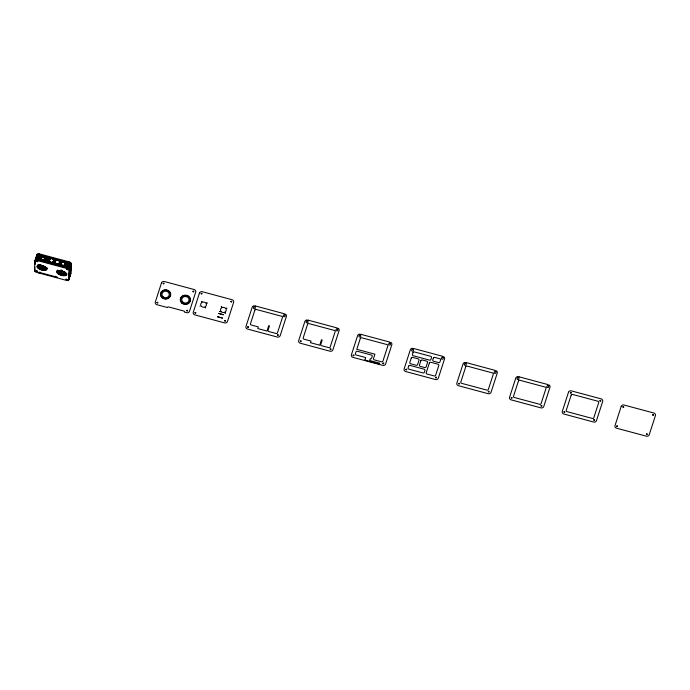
<?xml version="1.0" encoding="UTF-8"?>
<svg xmlns="http://www.w3.org/2000/svg" width="690" height="690" viewBox="0 0 690 690"><rect width="100%" height="100%" fill="white"/><g stroke="black" fill="none" stroke-linecap="round" stroke-linejoin="round"><path stroke-width="1.03" d="M34.5 270.782L34.966 260.932L37.079 254.308A2.312 0.992 17.9 0 1 39.347 253.886L69.112 261.881A2.312 0.992 17.9 0 1 71.277 263.494L70.82 273.344L68.707 279.968A2.312 0.992 17.9 0 1 66.438 280.39L36.674 272.395A2.312 0.992 17.9 0 1 34.5 270.782L34.931 269.454M34.854 267.168L34.716 270.118A2.312 0.992 17.9 0 0 34.862 270.558M34.992 264.21L35.181 260.268A2.312 0.992 17.9 0 1 37.441 259.845L67.215 267.849A2.312 0.992 17.9 0 1 69.38 269.462L68.922 279.312A2.312 0.992 17.9 0 1 68.595 279.735M35.207 263.546L35.388 259.613A2.312 0.992 17.9 0 1 37.079 259.069L38.261 259.354M35.371 263.873L35.604 258.948A2.312 0.992 17.9 0 1 37.295 258.405L37.476 259.061L37.398 258.405M35.725 260.251L35.82 258.284A2.312 0.992 17.9 0 1 37.51 257.741L38.235 258.647L49.646 261.691M35.94 259.595L36.035 257.62A2.312 0.992 17.9 0 1 37.726 257.077L38.209 257.905L41.564 258.793M36.104 259.914L36.251 256.965A2.312 0.992 17.9 0 1 37.941 256.421L38.114 257.077L37.579 257.206M36.863 254.972L36.768 256.939L36.889 254.972A2.312 0.992 17.9 0 1 39.132 254.55L68.922 262.554A2.312 0.992 17.9 0 1 71.096 264.166L70.63 274.016A2.312 0.992 17.9 0 1 70.113 274.499M37.26 259.725L38.571 255.128L36.975 259.733M39.071 256.611L39.097 255.973L50.499 259.043M39.278 255.947L39.313 255.317L38.002 259.923L39.278 255.947L39.701 256.24M39.157 267.073L39.252 265.141M67.146 267.047L67.266 266.426L64.161 265.59M68.69 267.228L67.206 266.211M67.24 267.056L68.336 263.114L67.059 267.082M68.069 267.297L69.078 263.33L67.793 267.297L67.327 267.125M68.707 279.968L69.172 270.126L71.277 263.494M38.89 272.99L39.183 272.188M34.966 260.932A2.312 0.992 17.9 0 1 37.234 260.51L37.657 259.19L68.25 267.366M36.674 255.636A2.312 0.992 17.9 0 1 38.364 255.093L38.942 255.214L39.347 253.886M39.83 272.817L40.046 272.153M54.993 276.888L55.209 276.224M55.899 277.561L56.114 276.897M69.172 270.126A2.312 0.992 17.9 0 0 66.999 268.505L67.422 267.185M38.942 255.214L68.707 263.209L69.112 261.881M66.438 280.39L66.654 279.735M36.898 259.293L37.657 259.19M37.484 270.868L36.535 270.791M39.779 265.322L39.701 265.339A3.657 1.57 17.9 0 0 39.149 265.512M39.045 258.647L38.235 258.647L38.304 259.302M67.232 265.788C70.837 266.202 65.817 264.874 67.698 265.098L65.628 264.537M36.458 256.301A2.312 0.992 17.9 0 1 38.148 255.757L38.01 257.016L41.779 258.138M69.302 264.71L65.015 262.942M68.655 266.694L68.215 266.711A2.312 0.992 17.9 0 1 69.811 268.134L69.345 277.984A2.312 0.992 17.9 0 1 68.664 278.527M67.361 266.383L67.482 265.762L64.377 264.926M38.58 254.438L39.157 254.55M39.028 256.516L38.364 256.024L39.434 256.309M67.784 267.306L68.025 267.349A2.312 0.992 17.9 0 1 69.595 268.798L69.129 278.648A2.312 0.992 17.9 0 1 68.646 279.139M53.613 259.871L55.683 260.432M59.832 261.545L61.902 262.105M41.995 257.474L38.882 256.637L38.424 258.595L38.959 259.13M44.065 258.034L50.284 259.699M53.397 260.535L55.467 261.096M64.8 263.597L67.913 264.434L67.879 265.072L67.525 264.641M44.893 258.974L49.033 260.087M53.182 261.2L55.26 261.76M59.4 262.873L61.479 263.425M44.678 259.63L48.826 260.751M52.966 261.864L55.045 262.416M59.193 263.528L61.263 264.089M52.759 262.519L55.864 263.356M57.943 263.916L62.083 265.029M37.234 260.51L66.999 268.505M40.952 267.548L42.754 268.031M59.84 272.628L63.437 273.594M41.65 269.143L43.427 269.626M41.642 269.402L43.41 269.876M38.933 272.283L57.417 277.251M68.707 263.209L69.285 263.399A2.312 0.992 17.9 0 1 70.88 264.831L70.415 274.672A2.312 0.992 17.9 0 1 70.095 275.103M38.873 256.654L38.226 256.361M68.612 266.883L68.457 266.029A2.312 0.992 17.9 0 1 70.026 267.478L69.561 277.32A2.312 0.992 17.9 0 1 69.371 277.665M67.568 268.789L66.628 268.789M69.345 265.02L69.069 264.063A2.312 0.992 17.9 0 1 70.665 265.486L70.199 275.336A2.312 0.992 17.9 0 1 69.293 275.914M70.63 274.016A2.312 0.992 17.9 0 1 69.949 274.56M70.82 273.344A2.312 0.992 17.9 0 1 70.13 273.887M69.285 277.156A2.312 0.992 17.9 0 0 69.776 276.664L70.242 266.814A2.312 0.992 17.9 0 0 68.638 265.383L68.853 264.727A2.312 0.992 17.9 0 1 70.449 266.15L69.983 276A2.312 0.992 17.9 0 1 69.302 276.543M57.356 259.949A2.605 2.337 2.7 0 1 59.702 263.313A2.605 2.337 2.7 0 1 55.338 263.77A2.605 2.337 2.7 0 1 56.684 260.018M58.952 260.88A2.26 2.027 2.7 0 1 58.633 263.977A2.26 2.027 2.7 0 1 55.286 263.123A2.26 2.027 2.7 0 1 56.77 260.32M57.356 260.259A2.26 2.027 2.7 0 1 58.486 260.553M58.961 260.708A2.26 2.027 2.7 0 1 58.641 263.804A2.26 2.027 2.7 0 1 55.295 262.95A2.26 2.027 2.7 0 1 56.778 260.156M57.365 260.096A2.26 2.027 2.7 0 1 58.495 260.38M57.365 259.785A2.605 2.337 2.7 0 1 59.711 263.149A2.605 2.337 2.7 0 1 55.347 263.597A2.605 2.337 2.7 0 1 56.692 259.854M52.302 258.5A2.605 2.337 2.7 0 1 53.742 262.122A2.605 2.337 2.7 0 1 49.464 262.062A2.605 2.337 2.7 0 1 50.956 258.483M53.578 259.768A2.26 2.027 2.7 0 1 52.897 262.433A2.26 2.027 2.7 0 1 49.87 262.028A2.26 2.027 2.7 0 1 50.025 259.293M52.207 258.802A2.26 2.027 2.7 0 1 52.759 259.009M53.587 259.595A2.26 2.027 2.7 0 1 52.742 262.355A2.26 2.027 2.7 0 1 49.654 261.57A2.26 2.027 2.7 0 1 50.499 258.81M52.216 258.629A2.26 2.027 2.7 0 1 53.233 259.173M64.688 262.416A2.26 2.027 2.7 0 1 64.8 265.158A2.26 2.027 2.7 0 1 61.772 265.478A2.26 2.027 2.7 0 1 61.125 262.787M61.488 262.373A2.26 2.027 2.7 0 1 61.953 262.053M62.505 261.864A2.26 2.027 2.7 0 1 63.678 261.881M64.696 262.252A2.26 2.027 2.7 0 1 63.842 265.581A2.26 2.027 2.7 0 1 60.832 263.451A2.26 2.027 2.7 0 1 64.23 261.924M68.431 279.804A2.312 0.992 17.9 0 1 68.008 279.881M67.223 279.847A2.312 0.992 17.9 0 1 66.939 279.804M35.544 271.161A2.312 0.992 17.9 0 1 35.147 270.86M44.16 266.763A2.889 1.242 17.9 0 1 43.694 268.6A2.889 1.242 17.9 0 1 39.615 266.995A2.889 1.242 17.9 0 1 41.495 265.71M42.935 266.099A2.889 1.242 17.9 0 1 43.599 266.4M45.066 266.858A2.889 1.242 17.9 0 1 42.314 267.746A2.889 1.242 17.9 0 1 39.709 265.417M64.851 272.179A2.889 1.242 17.9 0 1 62.091 273.059A2.889 1.242 17.9 0 1 59.487 270.739M69.242 277.751A2.312 0.992 17.9 0 1 68.655 277.897M47.006 267.832A5.201 2.225 17.9 0 1 45.609 269.704M43.341 269.695A5.201 2.225 17.9 0 1 42.047 269.428M40.762 268.997A5.201 2.225 17.9 0 1 39.563 268.445M37.777 267.116A5.201 2.225 17.9 0 1 37.303 266.426M37.89 264.822A5.201 2.225 17.9 0 1 38.7 264.563M66.93 273.792A5.201 2.225 17.9 0 1 66.206 274.758M65.395 275.017A5.201 2.225 17.9 0 1 63.126 275.008M57.563 272.429A5.201 2.225 17.9 0 1 57.667 270.144M46.592 268.884A4.813 2.061 17.9 0 1 46.109 269.272M43.254 269.505A4.813 2.061 17.9 0 1 42.056 269.255M40.865 268.859A4.813 2.061 17.9 0 1 38.821 267.755M38.105 267.116A4.813 2.061 17.9 0 1 37.665 266.478M38.2 264.995A4.813 2.061 17.9 0 1 41.055 264.762M46.644 267.78A4.813 2.061 17.9 0 1 46.782 268.376M44.695 266.659A3.657 1.57 17.9 0 1 42.996 268.936A3.657 1.57 17.9 0 1 38.787 265.805M43.142 265.822A3.657 1.57 17.9 0 1 43.979 266.211M66.559 273.689A4.813 2.061 17.9 0 1 65.895 274.586M64.161 274.905A4.813 2.061 17.9 0 1 63.04 274.818M57.451 271.8A4.813 2.061 17.9 0 1 57.986 270.308M60.841 270.075A4.813 2.061 17.9 0 1 62.04 270.325M65.317 273.775A3.657 1.57 17.9 0 1 60.522 273.576A3.657 1.57 17.9 0 1 58.935 270.825M64.481 271.972A3.657 1.57 17.9 0 1 65.352 272.938M599.903 400.761C600.852 402.693 601.439 399.2 599.903 400.761M571.277 392.826C570.121 394.646 569.931 391.101 571.277 392.826M156.958 302.556C157.648 304.575 158.691 301.176 156.958 302.556M163.159 283.357C163.849 285.384 164.893 281.986 163.159 283.357M186.731 310.552C187.413 312.57 188.456 309.172 186.731 310.552M192.924 291.353C193.614 293.379 194.658 289.981 192.924 291.353M194.916 312.751C195.598 314.769 196.641 311.371 194.916 312.751M201.118 293.552C201.799 295.579 202.843 292.18 201.118 293.552M199.979 306.222L200.04 306.136M201.489 301.539L201.911 301.659L201.489 301.539M205.206 307.628L205.637 307.749L205.206 307.628M206.724 302.945L207.147 303.065L206.724 302.945M217.436 316.736L222.43 318.073L217.436 316.736M218.506 313.424L223.5 314.769L218.54 313.363M219.756 311.544L220.188 311.656L219.756 311.544M221.274 306.86L221.697 306.972L221.274 306.86M224.992 312.95L225.414 313.062L224.992 312.95M226.501 308.266L226.932 308.378L226.527 308.214M224.681 320.747C225.371 322.773 226.415 319.366 224.681 320.747M230.883 301.556C231.564 303.574 232.608 300.176 230.883 301.556M247.632 326.913C248.322 328.932 249.366 325.533 247.632 326.913M277.406 334.909C278.087 336.936 279.131 333.537 277.406 334.909M300.357 341.076C301.038 343.103 302.082 339.704 300.357 341.076M330.122 349.071C330.803 351.098 331.847 347.7 330.122 349.071M353.073 355.238C353.763 357.265 354.807 353.866 353.073 355.238M364.863 360.12L379.448 364.079L379.733 363.216L369.659 360.508L370.22 358.765A1.156 1.035 2.7 0 0 371.651 358.076L372.212 356.333A1.156 1.035 2.7 0 0 371.418 355.048L357.368 351.27A1.156 1.035 2.7 0 0 355.937 351.969L355.376 353.703A1.156 1.035 2.7 0 0 356.169 354.996L365.691 357.549L364.863 360.12M382.838 363.242C383.528 365.26 384.572 361.862 382.838 363.242M405.789 369.409C406.479 371.427 407.523 368.029 405.789 369.409M435.562 377.404C436.244 379.422 437.288 376.024 435.562 377.404M458.514 383.571C459.195 385.589 460.239 382.191 458.514 383.571M488.279 391.566C488.969 393.585 490.012 390.186 488.279 391.566M511.23 397.733C511.92 399.752 512.963 396.353 511.23 397.733M540.995 405.729C541.684 407.747 542.728 404.349 540.995 405.729M563.954 411.896C564.636 413.914 565.679 410.516 563.954 411.896M593.719 419.891C594.4 421.918 595.444 418.511 593.719 419.891M616.67 426.058C617.352 428.076 618.395 424.678 616.67 426.058M622.872 406.867C623.553 408.885 624.597 405.487 622.872 406.867M646.435 434.053C647.125 436.08 648.169 432.682 646.435 434.053M652.636 414.863C653.327 416.881 654.361 413.483 652.636 414.863M255.404 305.981L255.007 307.214A0.966 0.863 2.7 0 1 254.955 308.577A0.966 0.863 2.7 0 1 253.497 308.18A0.966 0.863 2.7 0 1 254.256 307.015L254.36 305.799A2.312 2.07 2.7 0 0 252.169 307.274L245.968 326.465A2.312 2.07 2.7 0 0 247.546 329.052L277.311 337.048A2.312 2.07 2.7 0 0 280.174 335.659L286.376 316.46A2.312 2.07 2.7 0 0 285.419 314.14L284.772 315.209A0.966 0.863 2.7 0 1 284.72 316.572A0.966 0.863 2.7 0 1 283.262 316.175A0.966 0.863 2.7 0 1 284.03 315.011L284.427 313.778L255.404 305.981M308.12 320.143L307.723 321.376A0.966 0.863 2.7 0 1 307.671 322.739A0.966 0.863 2.7 0 1 306.213 322.342A0.966 0.863 2.7 0 1 306.981 321.178L307.076 319.962A2.312 2.07 2.7 0 0 304.885 321.437L298.692 340.627A2.312 2.07 2.7 0 0 300.271 343.215L330.036 351.21A2.312 2.07 2.7 0 0 332.89 349.821L339.092 330.622A2.312 2.07 2.7 0 0 338.135 328.302L337.496 329.372A0.966 0.863 2.7 0 1 337.445 330.734A0.966 0.863 2.7 0 1 335.978 330.346A0.966 0.863 2.7 0 1 336.746 329.173L337.143 327.948L308.12 320.143M360.836 334.305L360.447 335.538A0.966 0.863 2.7 0 1 360.396 336.901A0.966 0.863 2.7 0 1 358.938 336.504A0.966 0.863 2.7 0 1 359.697 335.34L359.792 334.124A2.312 2.07 2.7 0 0 357.61 335.599L351.408 354.798A2.312 2.07 2.7 0 0 352.987 357.377L382.752 365.372A2.312 2.07 2.7 0 0 385.615 363.984L391.817 344.793A2.312 2.07 2.7 0 0 390.851 342.464L390.212 343.534A0.966 0.863 2.7 0 1 390.161 344.897A0.966 0.863 2.7 0 1 388.703 344.508A0.966 0.863 2.7 0 1 389.471 343.335L389.867 342.111L360.836 334.305M413.56 348.476L413.163 349.701A0.966 0.863 2.7 0 1 413.112 351.063A0.966 0.863 2.7 0 1 411.654 350.675A0.966 0.863 2.7 0 1 412.422 349.502L412.517 348.286A2.312 2.07 2.7 0 0 410.326 349.761L404.124 368.96A2.312 2.07 2.7 0 0 405.703 371.539L435.476 379.535A2.312 2.07 2.7 0 0 438.331 378.146L444.533 358.955A2.312 2.07 2.7 0 0 443.575 356.627L442.928 357.696A0.966 0.863 2.7 0 1 442.877 359.059A0.966 0.863 2.7 0 1 441.419 358.671A0.966 0.863 2.7 0 1 442.186 357.498L442.583 356.273L413.56 348.476M466.276 362.638L465.879 363.863A0.966 0.863 2.7 0 1 465.828 365.226A0.966 0.863 2.7 0 1 464.37 364.838A0.966 0.863 2.7 0 1 465.138 363.665L465.233 362.448A2.312 2.07 2.7 0 0 463.05 363.923L456.849 383.123A2.312 2.07 2.7 0 0 458.427 385.701L488.192 393.697A2.312 2.07 2.7 0 0 491.056 392.308L497.249 373.118A2.312 2.07 2.7 0 0 496.291 370.797L495.653 371.867A0.966 0.863 2.7 0 1 495.601 373.221A0.966 0.863 2.7 0 1 494.144 372.833A0.966 0.863 2.7 0 1 494.902 371.66L495.308 370.435L466.276 362.638M518.992 376.8L518.604 378.025A0.966 0.863 2.7 0 1 518.552 379.388A0.966 0.863 2.7 0 1 517.095 379A0.966 0.863 2.7 0 1 517.854 377.827L517.957 376.611A2.312 2.07 2.7 0 0 515.766 378.086L509.565 397.285A2.312 2.07 2.7 0 0 511.143 399.864L540.908 407.868A2.312 2.07 2.7 0 0 543.772 406.47L549.973 387.28A2.312 2.07 2.7 0 0 549.016 384.96L548.369 386.029A0.966 0.863 2.7 0 1 548.317 387.383A0.966 0.863 2.7 0 1 546.86 386.995A0.966 0.863 2.7 0 1 547.627 385.822L548.024 384.597L518.992 376.8M161.495 282.909L155.293 302.108A2.312 2.07 2.7 0 0 156.871 304.687L167.411 307.524A0.966 0.863 2.7 0 1 168.601 306.938L183.764 311.018A0.966 0.863 2.7 0 1 184.42 312.087L186.645 312.691A2.312 2.07 2.7 0 0 189.5 311.294L195.701 292.103A2.312 2.07 2.7 0 0 194.123 289.524L164.358 281.52A2.312 2.07 2.7 0 0 161.495 282.909M199.453 293.112L193.252 312.303A2.312 2.07 2.7 0 0 194.83 314.89L224.595 322.886A2.312 2.07 2.7 0 0 227.459 321.497L233.651 302.298A2.312 2.07 2.7 0 0 232.082 299.719L202.308 291.723A2.312 2.07 2.7 0 0 199.453 293.112M254.86 310.155L250.47 323.722A1.156 1.035 2.7 0 0 251.263 325.016L258.293 326.896L257.758 328.552L266.995 331.036L268.738 325.663L269.48 325.861L268.056 330.243A1.156 1.035 2.7 0 0 268.85 331.536L276.06 333.468A1.156 1.035 2.7 0 0 277.492 332.778L282.408 317.555A1.156 1.035 2.7 0 0 281.615 316.262L256.283 309.456A1.156 1.035 2.7 0 0 254.86 310.155M307.576 324.317L303.195 337.884A1.156 1.035 2.7 0 0 303.98 339.178L311.009 341.067L310.474 342.714L319.72 345.198L321.454 339.825L322.196 340.023L320.781 344.405A1.156 1.035 2.7 0 0 321.566 345.699L328.776 347.639A1.156 1.035 2.7 0 0 330.208 346.941L335.124 331.718A1.156 1.035 2.7 0 0 334.339 330.424L309.008 323.619A1.156 1.035 2.7 0 0 307.576 324.317M360.292 338.48L356.79 349.321L374.912 354.186L373.497 358.567A1.156 1.035 2.7 0 0 374.282 359.861L381.501 361.802A1.156 1.035 2.7 0 0 382.924 361.103L387.84 345.88A1.156 1.035 2.7 0 0 387.055 344.586L361.724 337.781A1.156 1.035 2.7 0 0 360.292 338.48M408.661 366.131L408.101 367.865A1.156 1.035 2.7 0 0 408.885 369.159L422.936 372.936A1.156 1.035 2.7 0 0 424.367 372.238L424.928 370.504A1.156 1.035 2.7 0 0 424.143 369.21L410.093 365.433A1.156 1.035 2.7 0 0 408.661 366.131M411.249 358.101L409.834 362.491A1.156 1.035 2.7 0 0 410.619 363.777L416.173 365.269A1.156 1.035 2.7 0 0 417.597 364.579L419.02 360.189A1.156 1.035 2.7 0 0 418.226 358.895L412.68 357.411A1.156 1.035 2.7 0 0 411.249 358.101M413.017 352.642L412.43 354.462A1.156 1.035 2.7 0 0 413.215 355.755L429.473 360.12A1.156 1.035 2.7 0 0 430.905 359.43L431.491 357.61A1.156 1.035 2.7 0 0 430.707 356.316L414.449 351.952A1.156 1.035 2.7 0 0 413.017 352.642M420.865 360.689L419.451 365.07A1.156 1.035 2.7 0 0 420.236 366.364L424.678 367.554A1.156 1.035 2.7 0 0 426.101 366.856L427.524 362.474A1.156 1.035 2.7 0 0 426.731 361.18L422.297 359.99A1.156 1.035 2.7 0 0 420.865 360.689M429.37 362.974L426.213 372.738A1.156 1.035 2.7 0 0 427.007 374.023L434.217 375.964A1.156 1.035 2.7 0 0 435.649 375.265L438.797 365.502A1.156 1.035 2.7 0 0 438.012 364.216L430.802 362.276A1.156 1.035 2.7 0 0 429.37 362.974M433.346 358.101L432.751 359.921A1.156 1.035 2.7 0 0 433.544 361.215L438.547 362.561A1.156 1.035 2.7 0 0 439.979 361.862L440.565 360.042A1.156 1.035 2.7 0 0 439.772 358.757L434.769 357.411A1.156 1.035 2.7 0 0 433.346 358.101M465.733 366.804L460.817 382.027A1.156 1.035 2.7 0 0 461.601 383.321L486.933 390.126A1.156 1.035 2.7 0 0 488.365 389.427L493.281 374.204A1.156 1.035 2.7 0 0 492.496 372.919L467.165 366.114A1.156 1.035 2.7 0 0 465.733 366.804M518.457 380.966L513.533 396.189A1.156 1.035 2.7 0 0 514.326 397.483L539.658 404.288A1.156 1.035 2.7 0 0 541.081 403.598L546.006 388.366A1.156 1.035 2.7 0 0 545.212 387.081L519.88 380.276A1.156 1.035 2.7 0 0 518.457 380.966M568.482 392.256L562.29 411.447A2.312 2.07 2.7 0 0 563.859 414.026L593.633 422.03A2.312 2.07 2.7 0 0 596.488 420.641L602.689 401.442A2.312 2.07 2.7 0 0 601.111 398.863L571.346 390.868A2.312 2.07 2.7 0 0 568.482 392.256M571.173 395.137L566.257 410.36A1.156 1.035 2.7 0 0 567.042 411.645L592.374 418.451A1.156 1.035 2.7 0 0 593.805 417.761L598.722 402.537A1.156 1.035 2.7 0 0 597.928 401.244L572.605 394.439A1.156 1.035 2.7 0 0 571.173 395.137M621.207 406.419L615.006 425.609A2.312 2.07 2.7 0 0 616.584 428.197L646.349 436.192A2.312 2.07 2.7 0 0 649.212 434.804L655.414 415.604A2.312 2.07 2.7 0 0 653.835 413.025L624.062 405.03A2.312 2.07 2.7 0 0 621.207 406.419M36.648 261.32L37.734 261.674L36.648 261.32M36.182 271.17L37.251 271.584L36.242 271.118M68.129 264.02L69.216 264.382L68.129 264.02M66.421 269.316L67.508 269.678L66.421 269.316M65.955 279.165L67.016 279.588L66.016 279.114M221.266 311.733A2.889 2.588 2.7 0 0 226.122 310.707A2.889 2.588 2.7 0 0 222.654 307.438A2.889 2.588 2.7 0 0 221.266 311.733M201.48 306.42A2.889 2.588 2.7 0 0 206.336 305.385A2.889 2.588 2.7 0 0 202.869 302.125A2.889 2.588 2.7 0 0 201.48 306.42M181.643 302.962A5.201 4.666 2.7 0 0 190.38 301.107A5.201 4.666 2.7 0 0 184.144 295.225A5.201 4.666 2.7 0 0 181.643 302.962M161.865 297.649A5.201 4.666 2.7 0 0 170.603 295.786A5.201 4.666 2.7 0 0 164.358 289.904A5.201 4.666 2.7 0 0 161.865 297.649M181.918 302.72A4.813 4.321 2.7 0 0 190.017 301.004A4.813 4.321 2.7 0 0 184.239 295.562A4.813 4.321 2.7 0 0 181.918 302.72M182.755 302.013A3.657 3.277 2.7 0 0 188.905 300.702A3.657 3.277 2.7 0 0 184.515 296.571A3.657 3.277 2.7 0 0 182.755 302.013M162.141 297.407A4.813 4.321 2.7 0 0 170.232 295.691A4.813 4.321 2.7 0 0 164.453 290.24A4.813 4.321 2.7 0 0 162.141 297.407M162.969 296.7A3.657 3.277 2.7 0 0 169.119 295.389A3.657 3.277 2.7 0 0 164.729 291.249A3.657 3.277 2.7 0 0 162.969 296.7M41.702 259.82A2.217 1.984 2.7 0 0 45.419 259.026A2.217 1.984 2.7 0 0 42.763 256.525A2.217 1.984 2.7 0 0 41.702 259.82M41.909 259.638A1.923 1.725 2.7 0 0 45.143 258.957A1.923 1.725 2.7 0 0 42.832 256.775A1.923 1.725 2.7 0 0 41.909 259.638M41.918 259.474A1.923 1.725 2.7 0 0 45.152 258.785A1.923 1.725 2.7 0 0 42.84 256.602A1.923 1.725 2.7 0 0 41.918 259.474M55.761 263.175A2.26 2.027 2.7 0 0 59.547 262.321A2.26 2.027 2.7 0 0 56.796 259.794A2.26 2.027 2.7 0 0 55.761 263.175M50.034 261.639A2.26 2.027 2.7 0 0 53.82 260.786A2.26 2.027 2.7 0 0 51.069 258.258A2.26 2.027 2.7 0 0 50.034 261.639M49.766 262.209A2.605 2.337 2.7 0 0 54.139 261.225A2.605 2.337 2.7 0 0 50.965 258.31A2.605 2.337 2.7 0 0 49.766 262.209M61.22 265.46A2.605 2.337 2.7 0 0 65.593 264.477A2.605 2.337 2.7 0 0 62.419 261.562A2.605 2.337 2.7 0 0 61.22 265.46M61.496 264.719A2.26 2.027 2.7 0 0 65.283 263.865A2.26 2.027 2.7 0 0 62.531 261.338A2.26 2.027 2.7 0 0 61.496 264.719M61.229 265.288A2.605 2.337 2.7 0 0 65.602 264.305A2.605 2.337 2.7 0 0 62.428 261.389A2.605 2.337 2.7 0 0 61.229 265.288M59.935 272.817A2.889 1.242 17.9 0 0 64.601 273.499A2.889 1.242 17.9 0 0 61.281 271.023A2.889 1.242 17.9 0 0 59.935 272.817M38.338 268.47A5.201 2.225 17.9 0 0 46.739 269.687A5.201 2.225 17.9 0 0 40.753 265.236A5.201 2.225 17.9 0 0 38.338 268.47M58.124 273.783A5.201 2.225 17.9 0 0 66.516 275A5.201 2.225 17.9 0 0 60.539 270.549A5.201 2.225 17.9 0 0 58.124 273.783M38.605 268.419A4.813 2.061 17.9 0 0 46.385 269.54A4.813 2.061 17.9 0 0 40.839 265.426A4.813 2.061 17.9 0 0 38.605 268.419M39.408 268.263A3.657 1.57 17.9 0 0 45.316 269.126A3.657 1.57 17.9 0 0 41.107 265.995A3.657 1.57 17.9 0 0 39.408 268.263M58.383 273.732A4.813 2.061 17.9 0 0 66.162 274.862A4.813 2.061 17.9 0 0 60.625 270.739A4.813 2.061 17.9 0 0 58.383 273.732M59.185 273.585A3.657 1.57 17.9 0 0 65.102 274.439A3.657 1.57 17.9 0 0 60.892 271.308A3.657 1.57 17.9 0 0 59.185 273.585"/></g></svg>
